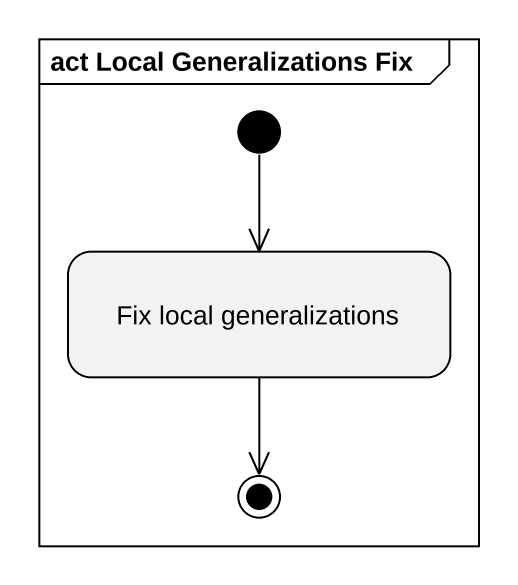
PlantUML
@startuml
mainframe act Local Generalizations Fix
hide empty description
state "Fix local generalizations" as Fix_local_generalizations
[*] --> Fix_local_generalizations
Fix_local_generalizations --> [*]
@enduml
